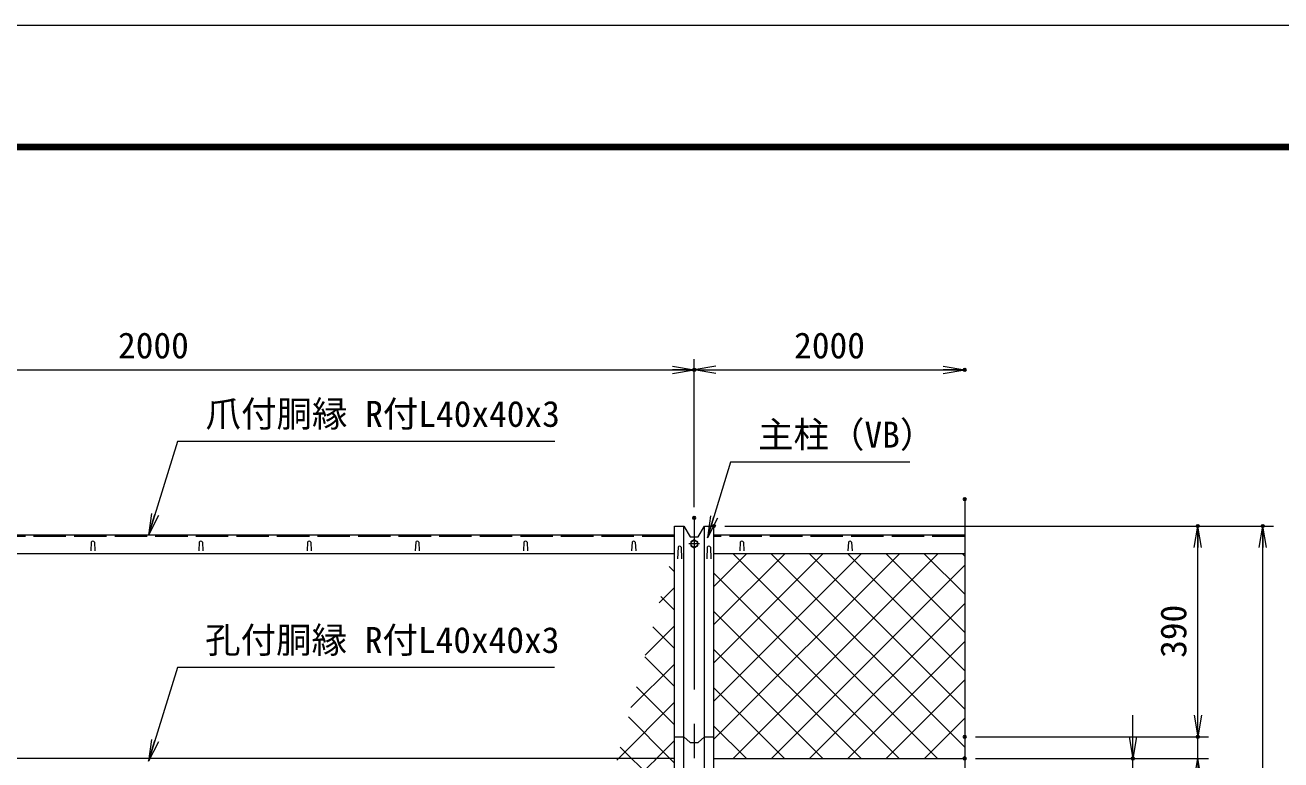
# Model space of a CAD drawing. Units: millimetres, scale not verified. Extents: x -4200 to 4200, y -2970 to 2970.
# Drawn here: x -2622 to -300, y 1611 to 2970 of the extents above; entities that cross this region are included whole.
import ezdxf
from ezdxf.enums import TextEntityAlignment as Align

# ---------------------------------------------------------------- set-up
doc = ezdxf.new("R2010")
doc.units = ezdxf.units.MM
doc.header["$LTSCALE"] = 10
doc.header["$PDMODE"] = 32
doc.header["$PDSIZE"] = 5
doc.linetypes.add('DASHED', pattern=[7.5, 6, -1.5])
doc.linetypes.add('USER1', pattern=[50.8, 31.75, -6.35, 6.35, -6.35])
for name, color, linetype, lineweight in [('0-0_D-STR1', 1, 'Continuous', 18), ('0-1_D-BMK', 2, 'USER1', 13), ('0-2_D-STR-DIM', 7, 'Continuous', 13), ('0-3_D-STR3', 3, 'Continuous', 13), ('0-7_D-STR-TXT', 7, 'Continuous', 13), ('0-8_0', 7, 'Continuous', 18), ('0-B_D-STR2', 7, 'Continuous', 13), ('0-C_D-TTL', 7, 'Continuous', 18)]:
    doc.layers.add(name, color=color, linetype=linetype, lineweight=lineweight)
doc.layers.add('0-9_Defpoints', color=7, linetype='Continuous')
doc.styles.add('ＭＳ ゴシック', font='')
doc.styles.get('ＭＳ ゴシック').set_extended_font_data('MS Gothic')

# ---------------------------------------------------------------- blocks, each defined once
blk = doc.blocks.new('_Open')
at = {"layer": '0-8_0'}
blk.add_line((-10, 1.667), (0, 0), dxfattribs=at)
blk.add_lwpolyline([(-10, -1.667), (0, 0), (-10, 0)], dxfattribs=at)

msp = doc.modelspace()

# ---------------------------------------------------------------- linework, layer by layer
at = {"layer": '0-0_D-STR1'}
for p, q in [((-1421.47, -506.02), (-1421.47, 2043.69)), ((-1403.97, -506.02), (-1403.97, 2043.69)), ((-1365.97, -506.02), (-1365.97, 2043.69)), ((-1348.47, -506.02), (-1348.47, 2043.69)), ((-1421.47, 2026.8), (-3359.97, 2026.8)), ((-884.97, 2026.8), (-1348.47, 2026.8)), ((-2499.97, 2013.67), (-2500.72, 1997.53)), ((-2493.97, 2013.67), (-2493.22, 1997.53)), ((-2299.97, 2013.67), (-2300.72, 1997.53)), ((-2293.97, 2013.67), (-2293.22, 1997.53)), ((-2099.97, 2013.67), (-2100.72, 1997.53)), ((-2093.97, 2013.67), (-2093.22, 1997.53)), ((-1899.97, 2013.67), (-1900.72, 1997.53)), ((-1893.97, 2013.67), (-1893.22, 1997.53)), ((-1699.97, 2013.67), (-1700.72, 1997.53)), ((-1693.97, 2013.67), (-1693.22, 1997.53)), ((-1499.97, 2013.67), (-1500.72, 1997.53)), ((-1493.97, 2013.67), (-1493.22, 1997.53)), ((-1414.97, 2004.36), (-1415.72, 1982.86)), ((-1408.97, 2004.36), (-1408.22, 1982.86)), ((-1360.97, 2004.36), (-1361.72, 1982.86)), ((-1354.97, 2004.36), (-1354.22, 1982.86)), ((-1299.97, 2013.67), (-1300.72, 1997.53)), ((-1293.97, 2013.67), (-1293.22, 1997.53)), ((-1099.97, 2013.67), (-1100.72, 1997.53)), ((-1093.97, 2013.67), (-1093.22, 1997.53)), ((-1421.47, 1992.16), (-3359.97, 1992.16)), ((-884.97, 1992.16), (-1348.47, 1992.16)), ((-1421.47, 1613.98), (-3359.97, 1613.98)), ((-1348.47, 1613.98), (-884.97, 1613.98))]:
    msp.add_line(p, q, dxfattribs=at)
at = {"layer": '0-0_D-STR1', "linetype": 'DASHED'}
for p, q in [((-1421.47, 2024.21), (-3359.97, 2024.21)), ((-884.97, 2024.21), (-1348.47, 2024.21))]:
    msp.add_line(p, q, dxfattribs=at)
at = {"layer": '0-0_D-STR1'}
for points in [[(-1421.47, 2043.69), (-1403.97, 2043.69), (-1392.47, 2023.69), (-1377.47, 2023.69), (-1365.97, 2043.69), (-1348.47, 2043.69)], [(-1421.47, 1653.98), (-1403.97, 1653.98), (-1392.47, 1643.26), (-1377.47, 1643.26), (-1365.97, 1653.98), (-1348.47, 1653.98)]]:
    msp.add_lwpolyline(points, dxfattribs=at)
for centre in [(-2496.97, 2012.42), (-2296.97, 2012.42), (-2096.97, 2012.42), (-1896.97, 2012.42), (-1696.97, 2012.42), (-1496.97, 2012.42), (-1411.97, 2003.11), (-1357.97, 2003.11), (-1296.97, 2012.42), (-1096.97, 2012.42)]:
    msp.add_arc(centre, 3.25, 22.61986, 157.38014, dxfattribs=at)
at = {"layer": '0-1_D-BMK'}
for p, q in [((-1384.97, 2058.69), (-1384.97, -521.02)), ((-1374.97, 2010.7), (-1394.97, 2010.7))]:
    msp.add_line(p, q, dxfattribs=at)
at = {"layer": '0-2_D-STR-DIM'}
for p, q in [((-1384.97, 2078.69), (-1384.97, 2352.48)), ((-1384.97, 2078.69), (-1384.97, 2352.48)), ((-3384.97, 2332.48), (-1384.97, 2332.48)), ((-1384.97, 2332.48), (-884.97, 2332.48)), ((-884.97, 2093.14), (-884.97, 784.63)), ((-1328.47, 2043.69), (-433.93, 2043.69)), ((-1328.47, 2043.69), (-313.93, 2043.69)), ((-453.93, 1653.98), (-453.93, 2043.69)), ((-333.93, -206.02), (-333.93, 2043.69)), ((-453.93, 1693.98), (-453.93, 1733.98)), ((-573.93, 1653.98), (-573.93, 1693.98)), ((-864.97, 1653.98), (-433.93, 1653.98)), ((-864.97, 1653.98), (-433.93, 1653.98)), ((-453.93, 1613.98), (-453.93, 1653.98)), ((-864.97, 1613.98), (-433.93, 1613.98)), ((-864.97, 1613.98), (-433.93, 1613.98)), ((-864.97, 1613.98), (-553.93, 1613.98)), ((-573.93, 1593.98), (-573.93, 1613.98)), ((-453.93, 1613.98), (-453.93, -206.02))]:
    msp.add_line(p, q, dxfattribs=at)
at = {"layer": '0-3_D-STR3'}
for p, q in [((-1384.97, 2018.21), (-1391.47, 2014.45)), ((-1391.47, 2014.45), (-1391.47, 2006.95)), ((-1391.47, 2006.95), (-1384.97, 2003.2)), ((-1378.47, 2014.45), (-1384.97, 2018.21)), ((-1384.97, 2003.2), (-1378.47, 2006.95)), ((-1378.47, 2006.95), (-1378.47, 2014.45))]:
    msp.add_line(p, q, dxfattribs=at)
msp.add_circle((-1384.97, 2010.7), 6.25, dxfattribs=at)
at = {"layer": '0-7_D-STR-TXT'}
for points in [[(-1642.55, 2200.06), (-2340.42, 2200.06), (-2393.31, 2028.71)], [(-986.58, 2161.73), (-1317.96, 2161.73), (-1359.65, 2024.06)], [(-1643.31, 1781.87), (-2340.42, 1781.87), (-2393.31, 1610.53)]]:
    msp.add_lwpolyline(points, dxfattribs=at)
at = {"layer": '0-9_Defpoints'}
for p in [(-1384.97, 2332.48), (-884.97, 2332.48), (-884.97, 2093.14), (-1384.97, 2058.69), (-1348.47, 2043.69), (-453.93, 2043.69), (-333.93, 2043.69), (-884.97, 1653.98), (-453.93, 1653.98), (-884.97, 1613.98), (-884.97, 1613.98), (-573.93, 1613.98)]:
    msp.add_point(p, dxfattribs=at)
at = {"layer": '0-B_D-STR2'}
for p, q in [((-1348.47, 1932.14), (-1288.45, 1992.16)), ((-1348.47, 1861.42), (-1217.74, 1992.16)), ((-1348.47, 1790.71), (-1147.03, 1992.16)), ((-1348.47, 1720), (-1076.32, 1992.16)), ((-1348.47, 1649.29), (-1005.6, 1992.16)), ((-935.09, 1613.98), (-1313.28, 1992.16)), ((-1313.08, 1613.98), (-934.89, 1992.16)), ((-884.97, 1634.57), (-1242.57, 1992.16)), ((-884.97, 1705.28), (-1171.86, 1992.16)), ((-884.97, 1775.99), (-1101.15, 1992.16)), ((-884.97, 1846.7), (-1030.43, 1992.16)), ((-884.97, 1917.41), (-959.72, 1992.16)), ((-884.97, 1988.12), (-889.01, 1992.16)), ((-1421.47, 1958.94), (-1431.35, 1968.81)), ((-1005.81, 1613.98), (-1348.47, 1956.65)), ((-1242.37, 1613.98), (-884.97, 1971.37)), ((-1449.51, 1901.82), (-1421.47, 1929.85)), ((-1421.47, 1888.23), (-1446.43, 1913.18)), ((-1076.52, 1613.98), (-1348.47, 1885.94)), ((-1171.66, 1613.98), (-884.97, 1900.66)), ((-1475.79, 1804.82), (-1421.47, 1859.14)), ((-1421.47, 1817.52), (-1461.5, 1857.55)), ((-1147.23, 1613.98), (-1348.47, 1815.23)), ((-1100.94, 1613.98), (-884.97, 1829.95)), ((-1502.08, 1707.82), (-1421.47, 1788.42)), ((-1421.47, 1746.81), (-1476.58, 1801.91)), ((-1421.47, 1676.1), (-1491.66, 1746.28)), ((-1217.94, 1613.98), (-1348.47, 1744.52)), ((-1030.23, 1613.98), (-884.97, 1759.24)), ((-1288.65, 1613.98), (-1348.47, 1673.81)), ((-959.52, 1613.98), (-884.97, 1688.53)), ((-888.81, 1613.98), (-884.97, 1617.82))]:
    msp.add_line(p, q, dxfattribs=at)
for points in [[(-1528.37, 1610.82), (-1528.21, 1610.98), (-1525.21, 1613.98), (-1421.47, 1717.71)], [(-1421.47, 1605.38), (-1427.07, 1610.98), (-1430.07, 1613.98), (-1506.74, 1690.65)], [(-1554.66, 1513.82), (-1494.5, 1573.98), (-1466.5, 1601.98), (-1457.5, 1610.98), (-1454.5, 1613.98), (-1421.47, 1647)], [(-1421.47, 1534.67), (-1460.78, 1573.98), (-1488.78, 1601.98), (-1497.78, 1610.98), (-1500.78, 1613.98), (-1521.81, 1635.01)]]:
    msp.add_lwpolyline(points, dxfattribs=at)
at = {"layer": '0-C_D-TTL', "color": 2}
msp.add_lwpolyline([(-4200, 2970), (4200, 2970), (4200, -2970), (-4200, -2970)], close=True, dxfattribs=at)
at = {"layer": '0-C_D-TTL'}
for points in [[(-3930, 2750), (3930, 2750), (3930, -2750), (-3930, -2750)], [(-3927.5, 2747.5), (3927.5, 2747.5), (3927.5, -2747.5), (-3927.5, -2747.5)], [(-3925, 2745), (3925, 2745), (3925, -2745), (-3925, -2745)], [(-3922.5, 2742.5), (3922.5, 2742.5), (3922.5, -2742.5), (-3922.5, -2742.5)], [(-3920, 2740), (3920, 2740), (3920, -2740), (-3920, -2740)]]:
    msp.add_lwpolyline(points, close=True, dxfattribs=at)

# ---------------------------------------------------------------- block references
at = {"layer": '0-2_D-STR-DIM', "xscale": 4, "yscale": 4}
for p in [(-1384.97, 2332.48), (-884.97, 2332.48)]:
    msp.add_blockref('_Open', p, dxfattribs=at)
for p, rotation in [((-1384.97, 2332.48), 180), ((-453.93, 2043.69), 90), ((-333.93, 2043.69), 90), ((-453.93, 1653.98), 270), ((-453.93, 1653.98), 270), ((-573.93, 1613.98), 270), ((-453.93, 1613.98), 90), ((-453.93, 1613.98), 90)]:
    msp.add_blockref('_Open', p, dxfattribs=dict(at, rotation=rotation))
at = {"layer": '0-7_D-STR-TXT', "xscale": 4, "yscale": 4}
for p, rotation in [((-2393.9, 2026.8), 252.84683), ((-1360.23, 2022.15), 253.14944), ((-2393.9, 1608.62), 252.84683)]:
    msp.add_blockref('_Open', p, dxfattribs=dict(at, rotation=rotation))

# ---------------------------------------------------------------- texts
at = {"layer": '0-2_D-STR-DIM', "style": 'ＭＳ ゴシック'}
for p in [(-2450.24, 2339.22), (-1200.24, 2339.22)]:
    msp.add_text('2000', height=48.09, dxfattribs=at).set_placement(p, align=Align.BOTTOM_LEFT)
msp.add_text('390', height=48.09, rotation=90, dxfattribs=at).set_placement((-460.68, 1799.95), align=Align.BOTTOM_LEFT)
at = {"layer": '0-7_D-STR-TXT', "style": 'ＭＳ ゴシック'}
for s, p in [('爪付胴縁 R付L40x40x3', (-2288.48, 2212.64)), ('主柱（VB）', (-1267.03, 2174.31)), ('孔付胴縁 R付L40x40x3', (-2289.25, 1794.46))]:
    msp.add_text(s, height=48.09, dxfattribs=at).set_placement(p, align=Align.BOTTOM_LEFT)

doc.saveas('drawing.dxf')
